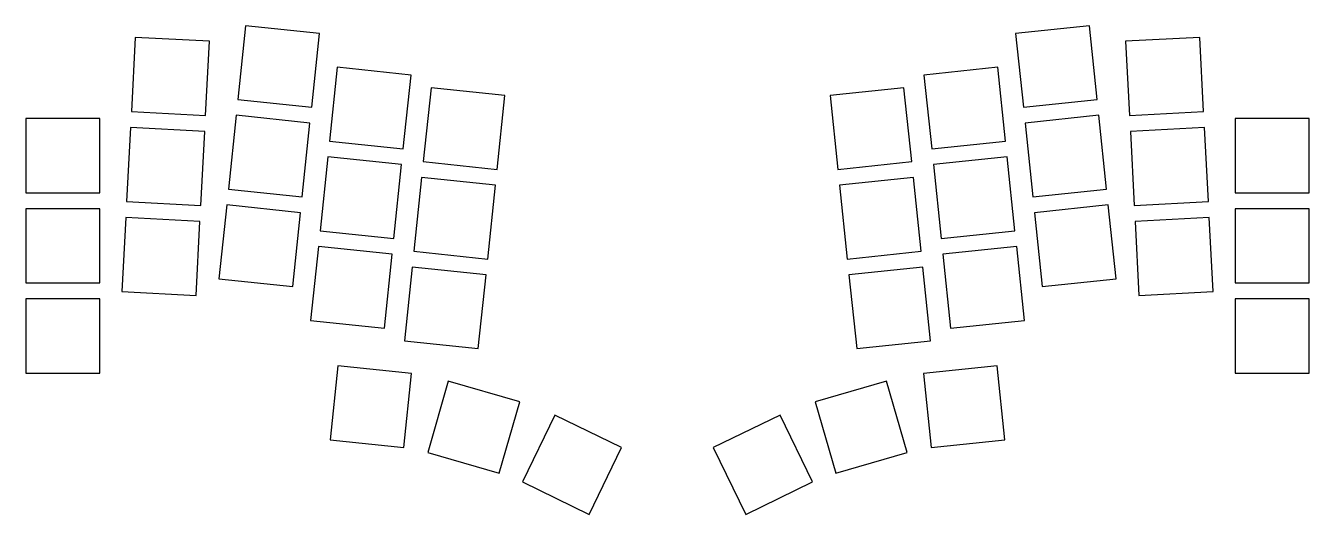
# Model space of a CAD drawing. Header units: millimetres. Extents: x -7 to 235, y -34 to 59.
import ezdxf

# ---------------------------------------------------------------- set-up
doc = ezdxf.new("R2010")
doc.units = ezdxf.units.MM

msp = doc.modelspace()

# ---------------------------------------------------------------- linework, layer by layer
for p, q in [((34.46, 58.53), (32.99, 44.61)), ((48.38, 57.07), (34.46, 58.53)), ((193.55, 58.53), (179.62, 57.07)), ((195.01, 44.61), (193.55, 58.53)), ((13.66, 56.31), (12.92, 42.33)), ((27.64, 55.58), (13.66, 56.31)), ((46.92, 43.15), (48.38, 57.07)), ((179.62, 57.07), (181.09, 43.15)), ((214.35, 56.31), (200.37, 55.58)), ((215.08, 42.33), (214.35, 56.31)), ((26.9, 41.6), (27.64, 55.58)), ((200.37, 55.58), (201.1, 41.6)), ((51.73, 50.69), (50.27, 36.76)), ((65.65, 49.22), (51.73, 50.69)), ((64.19, 35.3), (65.65, 49.22)), ((176.27, 50.69), (162.35, 49.22)), ((162.35, 49.22), (163.81, 35.3)), ((177.74, 36.76), (176.27, 50.69)), ((69.42, 46.82), (67.96, 32.89)), ((83.35, 45.35), (69.42, 46.82)), ((158.58, 46.82), (144.66, 45.35)), ((160.04, 32.89), (158.58, 46.82)), ((32.99, 44.61), (46.92, 43.15)), ((81.88, 31.43), (83.35, 45.35)), ((144.66, 45.35), (146.12, 31.43)), ((181.09, 43.15), (195.01, 44.61)), ((12.92, 42.33), (26.9, 41.6)), ((32.68, 41.63), (31.22, 27.7)), ((46.6, 40.16), (32.68, 41.63)), ((195.32, 41.63), (181.4, 40.16)), ((196.79, 27.7), (195.32, 41.63)), ((201.1, 41.6), (215.08, 42.33)), ((7, 41), (-7, 41)), ((-7, 41), (-7, 27)), ((7, 27), (7, 41)), ((12.77, 39.33), (12.03, 25.35)), ((26.75, 38.6), (12.77, 39.33)), ((45.14, 26.24), (46.6, 40.16)), ((181.4, 40.16), (182.86, 26.24)), ((215.24, 39.33), (201.26, 38.6)), ((215.97, 25.35), (215.24, 39.33)), ((235, 41), (221, 41)), ((221, 41), (221, 27)), ((235, 27), (235, 41)), ((26.01, 24.62), (26.75, 38.6)), ((50.27, 36.76), (64.19, 35.3)), ((163.81, 35.3), (177.74, 36.76)), ((201.26, 38.6), (201.99, 24.62)), ((49.95, 33.78), (48.49, 19.86)), ((63.88, 32.32), (49.95, 33.78)), ((62.41, 18.39), (63.88, 32.32)), ((67.96, 32.89), (81.88, 31.43)), ((146.12, 31.43), (160.04, 32.89)), ((178.05, 33.78), (164.13, 32.32)), ((164.13, 32.32), (165.59, 18.39)), ((179.51, 19.86), (178.05, 33.78)), ((67.65, 29.91), (66.18, 15.99)), ((81.57, 28.45), (67.65, 29.91)), ((160.36, 29.91), (146.43, 28.45)), ((161.82, 15.99), (160.36, 29.91)), ((-7, 27), (7, 27)), ((31.22, 27.7), (45.14, 26.24)), ((80.11, 14.52), (81.57, 28.45)), ((146.43, 28.45), (147.9, 14.52)), ((182.86, 26.24), (196.79, 27.7)), ((221, 27), (235, 27)), ((12.03, 25.35), (26.01, 24.62)), ((30.9, 24.72), (29.44, 10.8)), ((44.83, 23.26), (30.9, 24.72)), ((197.1, 24.72), (183.18, 23.26)), ((198.56, 10.8), (197.1, 24.72)), ((201.99, 24.62), (215.97, 25.35)), ((7, 24), (-7, 24)), ((-7, 24), (-7, 10)), ((7, 10), (7, 24)), ((11.88, 22.36), (11.14, 8.38)), ((25.86, 21.62), (11.88, 22.36)), ((43.36, 9.33), (44.83, 23.26)), ((183.18, 23.26), (184.64, 9.33)), ((216.13, 22.36), (202.15, 21.62)), ((216.86, 8.38), (216.13, 22.36)), ((235, 24), (221, 24)), ((221, 24), (221, 10)), ((235, 10), (235, 24)), ((25.12, 7.64), (25.86, 21.62)), ((48.49, 19.86), (62.41, 18.39)), ((165.59, 18.39), (179.51, 19.86)), ((202.15, 21.62), (202.88, 7.64)), ((48.18, 16.87), (46.71, 2.95)), ((62.1, 15.41), (48.18, 16.87)), ((60.64, 1.49), (62.1, 15.41)), ((66.18, 15.99), (80.11, 14.52)), ((147.9, 14.52), (161.82, 15.99)), ((179.83, 16.87), (165.9, 15.41)), ((165.9, 15.41), (167.37, 1.49)), ((181.29, 2.95), (179.83, 16.87)), ((65.87, 13), (64.4, -0.92)), ((79.79, 11.54), (65.87, 13)), ((162.13, 13), (148.21, 11.54)), ((163.6, -0.92), (162.13, 13)), ((-7, 10), (7, 10)), ((29.44, 10.8), (43.36, 9.33)), ((78.33, -2.38), (79.79, 11.54)), ((148.21, 11.54), (149.67, -2.38)), ((184.64, 9.33), (198.56, 10.8)), ((221, 10), (235, 10)), ((11.14, 8.38), (25.12, 7.64)), ((202.88, 7.64), (216.86, 8.38)), ((7, 7), (-7, 7)), ((-7, 7), (-7, -7)), ((7, -7), (7, 7)), ((235, 7), (221, 7)), ((221, 7), (221, -7)), ((235, -7), (235, 7)), ((46.71, 2.95), (60.64, 1.49)), ((167.37, 1.49), (181.29, 2.95)), ((64.4, -0.92), (78.33, -2.38)), ((149.67, -2.38), (163.6, -0.92)), ((-7, -7), (7, -7)), ((51.84, -5.63), (50.38, -19.56)), ((65.77, -7.1), (51.84, -5.63)), ((64.3, -21.02), (65.77, -7.1)), ((176.16, -5.63), (162.24, -7.1)), ((162.24, -7.1), (163.7, -21.02)), ((177.62, -19.56), (176.16, -5.63)), ((221, -7), (235, -7)), ((72.68, -8.54), (68.83, -22)), ((86.14, -12.4), (72.68, -8.54)), ((155.32, -8.54), (141.86, -12.4)), ((159.18, -22), (155.32, -8.54)), ((82.28, -25.86), (86.14, -12.4)), ((141.86, -12.4), (145.72, -25.86)), ((92.78, -14.92), (86.64, -27.5)), ((105.36, -21.06), (92.78, -14.92)), ((135.22, -14.92), (122.64, -21.06)), ((141.36, -27.5), (135.22, -14.92)), ((50.38, -19.56), (64.3, -21.02)), ((99.22, -33.64), (105.36, -21.06)), ((122.64, -21.06), (128.78, -33.64)), ((163.7, -21.02), (177.62, -19.56)), ((68.83, -22), (82.28, -25.86)), ((145.72, -25.86), (159.18, -22)), ((86.64, -27.5), (99.22, -33.64)), ((128.78, -33.64), (141.36, -27.5))]:
    msp.add_line(p, q)

doc.saveas('drawing.dxf')
